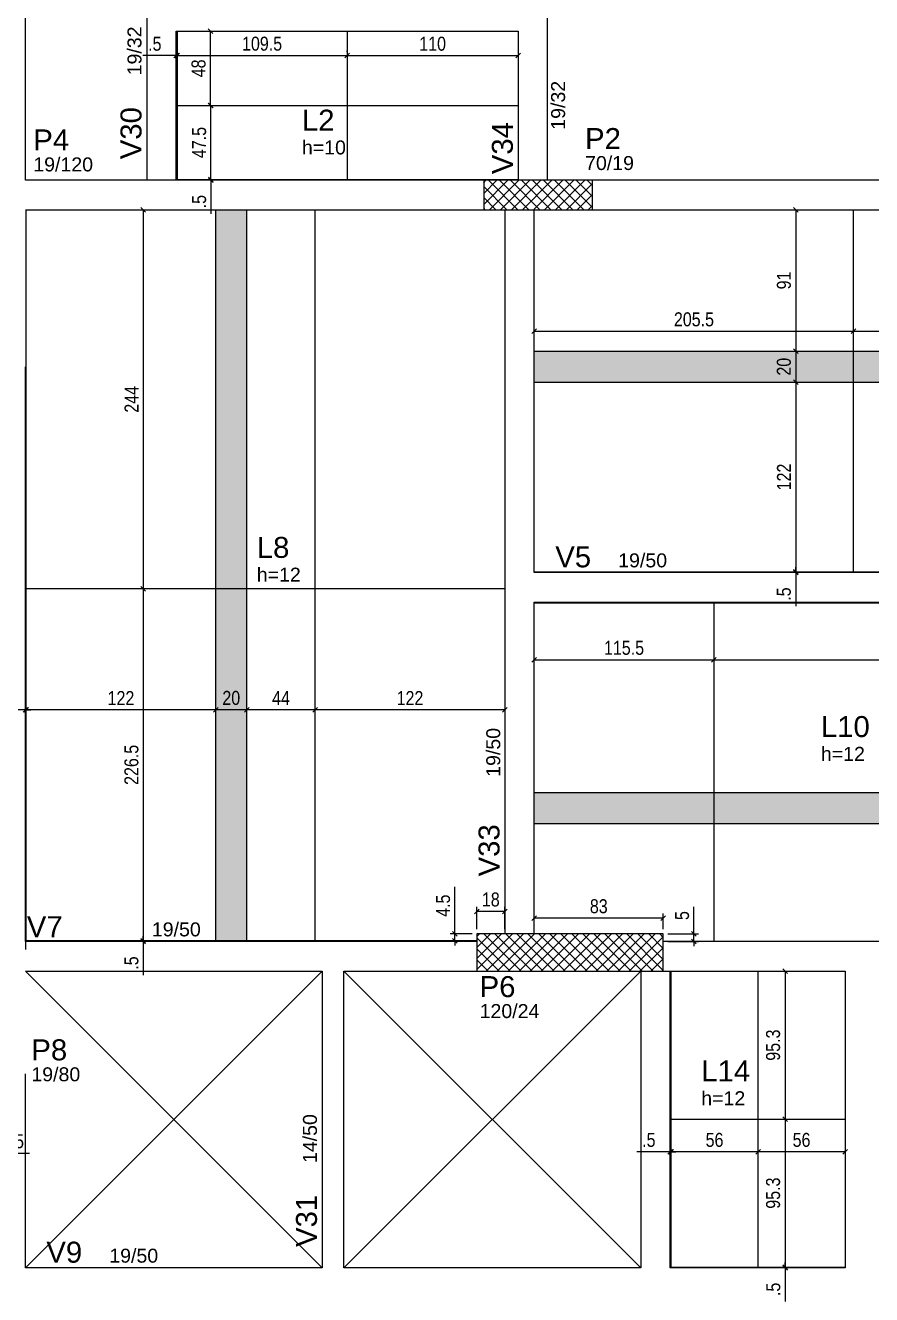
# Model space of a CAD drawing. Header units: millimetres. Extents: x 2797 to 7088, y 174 to 2922.
# Drawn here: x 4419 to 4963, y 1695 to 2512 of the extents above; entities that cross this region are included whole.
import ezdxf

# ---------------------------------------------------------------- set-up
doc = ezdxf.new("R2010")
doc.units = ezdxf.units.MM
for name, color, linetype in [('10', 252, 'Continuous'), ('3', 3, 'Continuous'), ('8', 8, 'Continuous'), ('ES-VIGA', 3, 'Continuous'), ('L-D', 2, 'Continuous'), ('L-N', 4, 'Continuous'), ('P-D', 2, 'Continuous'), ('Painéis', 200, 'Continuous'), ('PIL-N', 4, 'Continuous'), ('Pilares', 5, 'Continuous'), ('VIG-D', 2, 'Continuous'), ('VIG-N', 4, 'Continuous')]:
    doc.layers.add(name, color=color, linetype=linetype)
doc.layers.add('Hachura', color=251, linetype='Continuous', lineweight=9)
doc.styles.add('COTA TECNICA-50', font='techl___.ttf', dxfattribs={"height": 9})
doc.styles.add('TQS_ARIAL', font='arial.ttf')
doc.dimstyles.new('COTA PAINEL-50', dxfattribs={"dimtxt": 9, "dimasz": 3, "dimexe": 3, "dimexo": 3, "dimgap": 3, "dimtad": 1, "dimdec": 1, "dimzin": 12, "dimdsep": 46, "dimtxsty": 'COTA TECNICA-50', "dimblk1": 'OBLIQUE', "dimblk2": 'OBLIQUE', "dimsah": 1, "dimcen": 0.9, "dimclrd": 4, "dimclre": 4, "dimclrt": 240, "dimadec": 1, "dimazin": 3, "dimtfac": 1, "dimtdec": 1, "dimtmove": 0, "dimatfit": 3, "dimfxl": 1, "dimtolj": 1, "dimtzin": 12, "dimarcsym": 0})

# ---------------------------------------------------------------- blocks, each defined once
blk = doc.blocks.new('_Oblique')
at = {"color": 0, "linetype": 'ByBlock', "lineweight": -2}
blk.add_line((-0.5, -0.5), (0.5, 0.5), dxfattribs=at)
blk = doc.blocks.new('*D187')
at = {"layer": 'Defpoints', "color": 0, "transparency": 16777216}
for p in [(4538.1, 2460.09), (4538.1, 2460.09), (4538.1, 2412.59)]:
    blk.add_point(p, dxfattribs=at)
at = {"layer": 'Painéis', "color": 4, "lineweight": -2, "transparency": 16777216}
blk.add_line((4538.1, 2412.59), (4538.1, 2460.09), dxfattribs=at)
at = {"layer": 'Painéis', "color": 4, "lineweight": -2, "transparency": 16777216, "xscale": 3, "yscale": 3, "zscale": 3}
for p, rotation in [((4538.1, 2460.09), 90), ((4538.1, 2412.59), 270)]:
    blk.add_blockref('_Oblique', p, dxfattribs=dict(at, rotation=rotation))
at = {"layer": 'Painéis', "color": 240, "transparency": 16777216, "insert": (4530.51, 2436.34), "char_height": 9, "attachment_point": 5, "rotation": 90, "style": 'COTA TECNICA-50'}
blk.add_mtext('\\A1;47.5', dxfattribs=at)
blk = doc.blocks.new('*D188')
at = {"layer": 'Defpoints', "color": 0, "transparency": 16777216}
for p in [(4537.7, 2508.09), (4537.7, 2508.09), (4537.7, 2460.09)]:
    blk.add_point(p, dxfattribs=at)
at = {"layer": 'Painéis', "color": 4, "lineweight": -2, "transparency": 16777216}
blk.add_line((4537.7, 2460.09), (4537.7, 2508.09), dxfattribs=at)
at = {"layer": 'Painéis', "color": 4, "lineweight": -2, "transparency": 16777216, "xscale": 3, "yscale": 3, "zscale": 3}
for p, rotation in [((4537.7, 2508.09), 90), ((4537.7, 2460.09), 270)]:
    blk.add_blockref('_Oblique', p, dxfattribs=dict(at, rotation=rotation))
at = {"layer": 'Painéis', "color": 240, "transparency": 16777216, "insert": (4530.12, 2484.09), "char_height": 9, "attachment_point": 5, "rotation": 90, "style": 'COTA TECNICA-50'}
blk.add_mtext('\\A1;48', dxfattribs=at)
blk = doc.blocks.new('*D189')
at = {"layer": 'Defpoints', "color": 0, "transparency": 16777216}
for p in [(4516.23, 2492.3), (4625.73, 2492.3), (4625.73, 2491.8)]:
    blk.add_point(p, dxfattribs=at)
at = {"layer": 'Painéis', "color": 4, "lineweight": -2, "transparency": 16777216}
for p, q in [((4516.23, 2492.3), (4625.73, 2492.3)), ((4625.73, 2494.8), (4625.73, 2495.3))]:
    blk.add_line(p, q, dxfattribs=at)
at = {"layer": 'Painéis', "color": 4, "lineweight": -2, "transparency": 16777216, "xscale": 3, "yscale": 3, "zscale": 3, "rotation": 180}
blk.add_blockref('_Oblique', (4516.23, 2492.3), dxfattribs=at)
at = {"layer": 'Painéis', "color": 4, "lineweight": -2, "transparency": 16777216, "xscale": 3, "yscale": 3, "zscale": 3}
blk.add_blockref('_Oblique', (4625.73, 2492.3), dxfattribs=at)
at = {"layer": 'Painéis', "color": 240, "transparency": 16777216, "insert": (4570.98, 2499.92), "char_height": 9, "attachment_point": 5, "style": 'COTA TECNICA-50'}
blk.add_mtext('\\A1;109.5', dxfattribs=at)
blk = doc.blocks.new('*D190')
at = {"layer": 'Defpoints', "color": 0, "transparency": 16777216}
for p in [(4625.73, 2492.3), (4735.73, 2492.3), (4735.73, 2492.3)]:
    blk.add_point(p, dxfattribs=at)
at = {"layer": 'Painéis', "color": 4, "lineweight": -2, "transparency": 16777216}
blk.add_line((4625.73, 2492.3), (4735.73, 2492.3), dxfattribs=at)
at = {"layer": 'Painéis', "color": 4, "lineweight": -2, "transparency": 16777216, "xscale": 3, "yscale": 3, "zscale": 3, "rotation": 180}
blk.add_blockref('_Oblique', (4625.73, 2492.3), dxfattribs=at)
at = {"layer": 'Painéis', "color": 4, "lineweight": -2, "transparency": 16777216, "xscale": 3, "yscale": 3, "zscale": 3}
blk.add_blockref('_Oblique', (4735.73, 2492.3), dxfattribs=at)
at = {"layer": 'Painéis', "color": 240, "transparency": 16777216, "insert": (4680.73, 2499.89), "char_height": 9, "attachment_point": 5, "style": 'COTA TECNICA-50'}
blk.add_mtext('\\A1;110', dxfattribs=at)
blk = doc.blocks.new('*D191')
at = {"layer": 'Defpoints', "color": 0, "transparency": 16777216}
for p in [(4538.1, 2412.59), (4538.1, 2412.09), (4538.1, 2412.09)]:
    blk.add_point(p, dxfattribs=at)
at = {"layer": 'Painéis', "color": 4, "lineweight": -2, "transparency": 16777216}
for p, q in [((4538.1, 2412.59), (4538.1, 2415.59)), ((4538.1, 2412.59), (4538.1, 2412.09)), ((4538.1, 2412.09), (4538.1, 2390.49))]:
    blk.add_line(p, q, dxfattribs=at)
at = {"layer": 'Painéis', "color": 4, "lineweight": -2, "transparency": 16777216, "xscale": 3, "yscale": 3, "zscale": 3}
for p, rotation in [((4538.1, 2412.59), 270), ((4538.1, 2412.09), 90)]:
    blk.add_blockref('_Oblique', p, dxfattribs=dict(at, rotation=rotation))
at = {"layer": 'Painéis', "color": 240, "transparency": 16777216, "insert": (4530.51, 2398.29), "char_height": 9, "attachment_point": 5, "rotation": 90, "style": 'COTA TECNICA-50'}
blk.add_mtext('\\A1;.5', dxfattribs=at)
blk = doc.blocks.new('*D192')
at = {"layer": 'Defpoints', "color": 0, "transparency": 16777216}
for p in [(4515.73, 2492.3), (4515.73, 2492.3), (4516.23, 2492.3)]:
    blk.add_point(p, dxfattribs=at)
at = {"layer": 'Painéis', "color": 4, "lineweight": -2, "transparency": 16777216}
for p, q in [((4515.73, 2492.3), (4494.14, 2492.3)), ((4516.23, 2492.3), (4515.73, 2492.3)), ((4516.23, 2492.3), (4519.23, 2492.3))]:
    blk.add_line(p, q, dxfattribs=at)
at = {"layer": 'Painéis', "color": 4, "lineweight": -2, "transparency": 16777216, "xscale": 3, "yscale": 3, "zscale": 3}
blk.add_blockref('_Oblique', (4515.73, 2492.3), dxfattribs=at)
at = {"layer": 'Painéis', "color": 4, "lineweight": -2, "transparency": 16777216, "xscale": 3, "yscale": 3, "zscale": 3, "rotation": 180}
blk.add_blockref('_Oblique', (4516.23, 2492.3), dxfattribs=at)
at = {"layer": 'Painéis', "color": 240, "transparency": 16777216, "insert": (4501.94, 2499.9), "char_height": 9, "attachment_point": 5, "style": 'COTA TECNICA-50'}
blk.add_mtext('\\A1;.5', dxfattribs=at)
blk = doc.blocks.new('*D307')
at = {"layer": 'Defpoints', "color": 0, "transparency": 16777216}
for p in [(4494.52, 2393.09), (4494.52, 2149.08), (4494.52, 2149.08)]:
    blk.add_point(p, dxfattribs=at)
at = {"layer": 'Painéis', "color": 4, "lineweight": -2, "transparency": 16777216}
blk.add_line((4494.52, 2393.09), (4494.52, 2149.08), dxfattribs=at)
at = {"layer": 'Painéis', "color": 4, "lineweight": -2, "transparency": 16777216, "xscale": 3, "yscale": 3, "zscale": 3}
for p, rotation in [((4494.52, 2393.09), 90), ((4494.52, 2149.08), 270)]:
    blk.add_blockref('_Oblique', p, dxfattribs=dict(at, rotation=rotation))
at = {"layer": 'Painéis', "color": 240, "transparency": 16777216, "insert": (4486.95, 2271.08), "char_height": 9, "attachment_point": 5, "rotation": 90, "style": 'COTA TECNICA-50'}
blk.add_mtext('\\A1;244', dxfattribs=at)
blk = doc.blocks.new('*D308')
at = {"layer": 'Defpoints', "color": 0, "transparency": 16777216}
for p in [(4494.52, 2149.08), (4494.52, 1922.59), (4494.52, 1922.59)]:
    blk.add_point(p, dxfattribs=at)
at = {"layer": 'Painéis', "color": 4, "lineweight": -2, "transparency": 16777216}
blk.add_line((4494.52, 2149.08), (4494.52, 1922.59), dxfattribs=at)
at = {"layer": 'Painéis', "color": 4, "lineweight": -2, "transparency": 16777216, "xscale": 3, "yscale": 3, "zscale": 3}
for p, rotation in [((4494.52, 2149.08), 90), ((4494.52, 1922.59), 270)]:
    blk.add_blockref('_Oblique', p, dxfattribs=dict(at, rotation=rotation))
at = {"layer": 'Painéis', "color": 240, "transparency": 16777216, "insert": (4486.92, 2035.84), "char_height": 9, "attachment_point": 5, "rotation": 90, "style": 'COTA TECNICA-50'}
blk.add_mtext('\\A1;226.5', dxfattribs=at)
blk = doc.blocks.new('*D193')
at = {"layer": 'Defpoints', "color": 0, "transparency": 16777216}
for p in [(4605.16, 2071.28), (4605.16, 2071.28), (4727.16, 2071.28)]:
    blk.add_point(p, dxfattribs=at)
at = {"layer": 'Painéis', "color": 4, "lineweight": -2, "transparency": 16777216}
blk.add_line((4727.16, 2071.28), (4605.16, 2071.28), dxfattribs=at)
at = {"layer": 'Painéis', "color": 4, "lineweight": -2, "transparency": 16777216, "xscale": 3, "yscale": 3, "zscale": 3, "rotation": 180}
blk.add_blockref('_Oblique', (4605.16, 2071.28), dxfattribs=at)
at = {"layer": 'Painéis', "color": 4, "lineweight": -2, "transparency": 16777216, "xscale": 3, "yscale": 3, "zscale": 3}
blk.add_blockref('_Oblique', (4727.16, 2071.28), dxfattribs=at)
at = {"layer": 'Painéis', "color": 240, "transparency": 16777216, "insert": (4666.16, 2078.83), "char_height": 9, "attachment_point": 5, "style": 'COTA TECNICA-50'}
blk.add_mtext('\\A1;122', dxfattribs=at)
blk = doc.blocks.new('*D194')
at = {"layer": 'Defpoints', "color": 0, "transparency": 16777216}
for p in [(4561.15, 2071.28), (4561.15, 2071.28), (4605.16, 2071.28)]:
    blk.add_point(p, dxfattribs=at)
at = {"layer": 'Painéis', "color": 4, "lineweight": -2, "transparency": 16777216}
blk.add_line((4605.16, 2071.28), (4561.15, 2071.28), dxfattribs=at)
at = {"layer": 'Painéis', "color": 4, "lineweight": -2, "transparency": 16777216, "xscale": 3, "yscale": 3, "zscale": 3, "rotation": 180}
blk.add_blockref('_Oblique', (4561.15, 2071.28), dxfattribs=at)
at = {"layer": 'Painéis', "color": 4, "lineweight": -2, "transparency": 16777216, "xscale": 3, "yscale": 3, "zscale": 3}
blk.add_blockref('_Oblique', (4605.16, 2071.28), dxfattribs=at)
at = {"layer": 'Painéis', "color": 240, "transparency": 16777216, "insert": (4583.15, 2078.85), "char_height": 9, "attachment_point": 5, "style": 'COTA TECNICA-50'}
blk.add_mtext('\\A1;44', dxfattribs=at)
blk = doc.blocks.new('*D195')
at = {"layer": 'Defpoints', "color": 0, "transparency": 16777216}
for p in [(4541.15, 2071.28), (4541.15, 2071.28), (4561.15, 2071.28)]:
    blk.add_point(p, dxfattribs=at)
at = {"layer": 'Painéis', "color": 4, "lineweight": -2, "transparency": 16777216}
blk.add_line((4561.15, 2071.28), (4541.15, 2071.28), dxfattribs=at)
at = {"layer": 'Painéis', "color": 4, "lineweight": -2, "transparency": 16777216, "xscale": 3, "yscale": 3, "zscale": 3, "rotation": 180}
blk.add_blockref('_Oblique', (4541.15, 2071.28), dxfattribs=at)
at = {"layer": 'Painéis', "color": 4, "lineweight": -2, "transparency": 16777216, "xscale": 3, "yscale": 3, "zscale": 3}
blk.add_blockref('_Oblique', (4561.15, 2071.28), dxfattribs=at)
at = {"layer": 'Painéis', "color": 240, "transparency": 16777216, "insert": (4551.15, 2078.87), "char_height": 9, "attachment_point": 5, "style": 'COTA TECNICA-50'}
blk.add_mtext('\\A1;20', dxfattribs=at)
blk = doc.blocks.new('*D196')
at = {"layer": 'Defpoints', "color": 0, "transparency": 16777216}
for p in [(4419.15, 2071.28), (4419.15, 2071.28), (4541.15, 2071.28)]:
    blk.add_point(p, dxfattribs=at)
at = {"layer": 'Painéis', "color": 4, "lineweight": -2, "transparency": 16777216}
blk.add_line((4541.15, 2071.28), (4419.15, 2071.28), dxfattribs=at)
at = {"layer": 'Painéis', "color": 4, "lineweight": -2, "transparency": 16777216, "xscale": 3, "yscale": 3, "zscale": 3, "rotation": 180}
blk.add_blockref('_Oblique', (4419.15, 2071.28), dxfattribs=at)
at = {"layer": 'Painéis', "color": 4, "lineweight": -2, "transparency": 16777216, "xscale": 3, "yscale": 3, "zscale": 3}
blk.add_blockref('_Oblique', (4541.15, 2071.28), dxfattribs=at)
at = {"layer": 'Painéis', "color": 240, "transparency": 16777216, "insert": (4480.15, 2078.83), "char_height": 9, "attachment_point": 5, "style": 'COTA TECNICA-50'}
blk.add_mtext('\\A1;122', dxfattribs=at)
blk = doc.blocks.new('*D197')
at = {"layer": 'Defpoints', "color": 0, "transparency": 16777216}
for p in [(4418.65, 2071.28), (4418.65, 2071.28), (4419.15, 2071.28)]:
    blk.add_point(p, dxfattribs=at)
at = {"layer": 'Painéis', "color": 4, "lineweight": -2, "transparency": 16777216}
for p, q in [((4418.65, 2071.28), (4397.06, 2071.28)), ((4419.15, 2071.28), (4418.65, 2071.28)), ((4419.15, 2071.28), (4422.15, 2071.28))]:
    blk.add_line(p, q, dxfattribs=at)
at = {"layer": 'Painéis', "color": 4, "lineweight": -2, "transparency": 16777216, "xscale": 3, "yscale": 3, "zscale": 3}
blk.add_blockref('_Oblique', (4418.65, 2071.28), dxfattribs=at)
at = {"layer": 'Painéis', "color": 4, "lineweight": -2, "transparency": 16777216, "xscale": 3, "yscale": 3, "zscale": 3, "rotation": 180}
blk.add_blockref('_Oblique', (4419.15, 2071.28), dxfattribs=at)
at = {"layer": 'Painéis', "color": 240, "transparency": 16777216, "insert": (4404.86, 2078.88), "char_height": 9, "attachment_point": 5, "style": 'COTA TECNICA-50'}
blk.add_mtext('\\A1;.5', dxfattribs=at)
blk = doc.blocks.new('*D198')
at = {"layer": 'Defpoints', "color": 0, "transparency": 16777216}
for p in [(4494.52, 1922.59), (4494.52, 1922.09), (4494.52, 1922.09)]:
    blk.add_point(p, dxfattribs=at)
at = {"layer": 'Painéis', "color": 4, "lineweight": -2, "transparency": 16777216}
for p, q in [((4494.52, 1922.59), (4494.52, 1925.59)), ((4494.52, 1922.59), (4494.52, 1922.09)), ((4494.52, 1922.09), (4494.52, 1900.49))]:
    blk.add_line(p, q, dxfattribs=at)
at = {"layer": 'Painéis', "color": 4, "lineweight": -2, "transparency": 16777216, "xscale": 3, "yscale": 3, "zscale": 3}
for p, rotation in [((4494.52, 1922.59), 270), ((4494.52, 1922.09), 90)]:
    blk.add_blockref('_Oblique', p, dxfattribs=dict(at, rotation=rotation))
at = {"layer": 'Painéis', "color": 240, "transparency": 16777216, "insert": (4486.92, 1908.29), "char_height": 9, "attachment_point": 5, "rotation": 90, "style": 'COTA TECNICA-50'}
blk.add_mtext('\\A1;.5', dxfattribs=at)
blk = doc.blocks.new('*D199')
at = {"layer": 'Defpoints', "color": 0, "transparency": 16777216}
for p in [(4709.15, 1941.54), (4709.15, 1927.08), (4727.16, 1927.08)]:
    blk.add_point(p, dxfattribs=at)
at = {"layer": 'Painéis', "color": 4, "lineweight": -2, "transparency": 16777216}
for p, q in [((4709.15, 1930.08), (4709.15, 1944.54)), ((4727.16, 1930.08), (4727.16, 1944.54)), ((4727.16, 1941.54), (4709.15, 1941.54))]:
    blk.add_line(p, q, dxfattribs=at)
at = {"layer": 'Painéis', "color": 4, "lineweight": -2, "transparency": 16777216, "xscale": 3, "yscale": 3, "zscale": 3, "rotation": 180}
blk.add_blockref('_Oblique', (4709.15, 1941.54), dxfattribs=at)
at = {"layer": 'Painéis', "color": 4, "lineweight": -2, "transparency": 16777216, "xscale": 3, "yscale": 3, "zscale": 3}
blk.add_blockref('_Oblique', (4727.16, 1941.54), dxfattribs=at)
at = {"layer": 'Painéis', "color": 240, "transparency": 16777216, "insert": (4718.16, 1949.13), "char_height": 9, "attachment_point": 5, "style": 'COTA TECNICA-50'}
blk.add_mtext('\\A1;18', dxfattribs=at)
blk = doc.blocks.new('*D309')
at = {"layer": 'Defpoints', "color": 0, "transparency": 16777216}
for p in [(4695.07, 1927.08), (4709.15, 1927.08), (4709.15, 1922.59)]:
    blk.add_point(p, dxfattribs=at)
at = {"layer": 'Painéis', "color": 4, "lineweight": -2, "transparency": 16777216}
for p, q in [((4695.07, 1927.08), (4695.07, 1957.28)), ((4706.15, 1927.08), (4692.07, 1927.08)), ((4706.15, 1922.59), (4692.07, 1922.59)), ((4695.07, 1922.59), (4695.07, 1927.08)), ((4695.07, 1922.59), (4695.07, 1919.59))]:
    blk.add_line(p, q, dxfattribs=at)
at = {"layer": 'Painéis', "color": 4, "lineweight": -2, "transparency": 16777216, "xscale": 3, "yscale": 3, "zscale": 3}
for p, rotation in [((4695.07, 1927.08), 270), ((4695.07, 1922.59), 90)]:
    blk.add_blockref('_Oblique', p, dxfattribs=dict(at, rotation=rotation))
at = {"layer": 'Painéis', "color": 240, "transparency": 16777216, "insert": (4687.47, 1945.18), "char_height": 9, "attachment_point": 5, "rotation": 90, "style": 'COTA TECNICA-50'}
blk.add_mtext('\\A1;4.5', dxfattribs=at)
blk = doc.blocks.new('*D310')
at = {"layer": 'Defpoints', "color": 0, "transparency": 16777216}
for p in [(4914.39, 2393.09), (4914.39, 2302.08), (4914.39, 2302.08)]:
    blk.add_point(p, dxfattribs=at)
at = {"layer": 'Painéis', "color": 4, "lineweight": -2, "transparency": 16777216}
blk.add_line((4914.39, 2393.09), (4914.39, 2302.08), dxfattribs=at)
at = {"layer": 'Painéis', "color": 4, "lineweight": -2, "transparency": 16777216, "xscale": 3, "yscale": 3, "zscale": 3}
for p, rotation in [((4914.39, 2393.09), 90), ((4914.39, 2302.08), 270)]:
    blk.add_blockref('_Oblique', p, dxfattribs=dict(at, rotation=rotation))
at = {"layer": 'Painéis', "color": 240, "transparency": 16777216, "insert": (4906.81, 2347.58), "char_height": 9, "attachment_point": 5, "rotation": 90, "style": 'COTA TECNICA-50'}
blk.add_mtext('\\A1;91', dxfattribs=at)
blk = doc.blocks.new('*D311')
at = {"layer": 'Defpoints', "color": 0, "transparency": 16777216}
for p in [(4914.39, 2302.08), (4914.39, 2282.08), (4914.39, 2282.08)]:
    blk.add_point(p, dxfattribs=at)
at = {"layer": 'Painéis', "color": 4, "lineweight": -2, "transparency": 16777216}
blk.add_line((4914.39, 2302.08), (4914.39, 2282.08), dxfattribs=at)
at = {"layer": 'Painéis', "color": 4, "lineweight": -2, "transparency": 16777216, "xscale": 3, "yscale": 3, "zscale": 3}
for p, rotation in [((4914.39, 2302.08), 90), ((4914.39, 2282.08), 270)]:
    blk.add_blockref('_Oblique', p, dxfattribs=dict(at, rotation=rotation))
at = {"layer": 'Painéis', "color": 240, "transparency": 16777216, "insert": (4906.8, 2292.08), "char_height": 9, "attachment_point": 5, "rotation": 90, "style": 'COTA TECNICA-50'}
blk.add_mtext('\\A1;20', dxfattribs=at)
blk = doc.blocks.new('*D312')
at = {"layer": 'Defpoints', "color": 0, "transparency": 16777216}
for p in [(4914.39, 2282.08), (4914.39, 2160.08), (4914.39, 2160.08)]:
    blk.add_point(p, dxfattribs=at)
at = {"layer": 'Painéis', "color": 4, "lineweight": -2, "transparency": 16777216}
blk.add_line((4914.39, 2282.08), (4914.39, 2160.08), dxfattribs=at)
at = {"layer": 'Painéis', "color": 4, "lineweight": -2, "transparency": 16777216, "xscale": 3, "yscale": 3, "zscale": 3}
for p, rotation in [((4914.39, 2282.08), 90), ((4914.39, 2160.08), 270)]:
    blk.add_blockref('_Oblique', p, dxfattribs=dict(at, rotation=rotation))
at = {"layer": 'Painéis', "color": 240, "transparency": 16777216, "insert": (4906.83, 2221.08), "char_height": 9, "attachment_point": 5, "rotation": 90, "style": 'COTA TECNICA-50'}
blk.add_mtext('\\A1;122', dxfattribs=at)
blk = doc.blocks.new('*D200')
at = {"layer": 'Defpoints', "color": 0, "transparency": 16777216}
for p in [(4914.39, 2160.08), (4914.39, 2159.55), (4914.39, 2159.55)]:
    blk.add_point(p, dxfattribs=at)
at = {"layer": 'Painéis', "color": 4, "lineweight": -2, "transparency": 16777216}
for p, q in [((4911.39, 2160.08), (4911.39, 2160.08)), ((4914.39, 2160.08), (4914.39, 2163.08)), ((4914.39, 2160.08), (4914.39, 2159.55)), ((4914.39, 2159.55), (4914.39, 2137.96))]:
    blk.add_line(p, q, dxfattribs=at)
at = {"layer": 'Painéis', "color": 4, "lineweight": -2, "transparency": 16777216, "xscale": 3, "yscale": 3, "zscale": 3}
for p, rotation in [((4914.39, 2160.08), 270), ((4914.39, 2159.55), 90)]:
    blk.add_blockref('_Oblique', p, dxfattribs=dict(at, rotation=rotation))
at = {"layer": 'Painéis', "color": 240, "transparency": 16777216, "insert": (4906.79, 2145.75), "char_height": 9, "attachment_point": 5, "rotation": 90, "style": 'COTA TECNICA-50'}
blk.add_mtext('\\A1;.5', dxfattribs=at)
blk = doc.blocks.new('*D313')
at = {"layer": 'Defpoints', "color": 0, "transparency": 16777216}
for p in [(4746.16, 2314.91), (4951.65, 2314.91), (4951.65, 2314.91)]:
    blk.add_point(p, dxfattribs=at)
at = {"layer": 'Painéis', "color": 4, "lineweight": -2, "transparency": 16777216}
blk.add_line((4746.16, 2314.91), (4951.65, 2314.91), dxfattribs=at)
at = {"layer": 'Painéis', "color": 4, "lineweight": -2, "transparency": 16777216, "xscale": 3, "yscale": 3, "zscale": 3, "rotation": 180}
blk.add_blockref('_Oblique', (4746.16, 2314.91), dxfattribs=at)
at = {"layer": 'Painéis', "color": 4, "lineweight": -2, "transparency": 16777216, "xscale": 3, "yscale": 3, "zscale": 3}
blk.add_blockref('_Oblique', (4951.65, 2314.91), dxfattribs=at)
at = {"layer": 'Painéis', "color": 240, "transparency": 16777216, "insert": (4848.9, 2322.51), "char_height": 9, "attachment_point": 5, "style": 'COTA TECNICA-50'}
blk.add_mtext('\\A1;205.5', dxfattribs=at)
blk = doc.blocks.new('*D314')
at = {"layer": 'Defpoints', "color": 0, "transparency": 16777216}
for p in [(4951.65, 2314.91), (5195.65, 2314.91), (5195.65, 2314.91)]:
    blk.add_point(p, dxfattribs=at)
at = {"layer": 'Painéis', "color": 4, "lineweight": -2, "transparency": 16777216}
blk.add_line((4951.65, 2314.91), (5195.65, 2314.91), dxfattribs=at)
at = {"layer": 'Painéis', "color": 4, "lineweight": -2, "transparency": 16777216, "xscale": 3, "yscale": 3, "zscale": 3, "rotation": 180}
blk.add_blockref('_Oblique', (4951.65, 2314.91), dxfattribs=at)
at = {"layer": 'Painéis', "color": 4, "lineweight": -2, "transparency": 16777216, "xscale": 3, "yscale": 3, "zscale": 3}
blk.add_blockref('_Oblique', (5195.65, 2314.91), dxfattribs=at)
at = {"layer": 'Painéis', "color": 240, "transparency": 16777216, "insert": (5073.65, 2322.48), "char_height": 9, "attachment_point": 5, "style": 'COTA TECNICA-50'}
blk.add_mtext('\\A1;244', dxfattribs=at)
blk = doc.blocks.new('*D78')
at = {"layer": 'Defpoints', "color": 0, "transparency": 16777216}
for p in [(4829.15, 1927.08), (4829.15, 1922.09), (4848.89, 1927.08)]:
    blk.add_point(p, dxfattribs=at)
at = {"layer": 'Painéis', "color": 4, "lineweight": -2, "transparency": 16777216}
for p, q in [((4848.89, 1927.08), (4848.89, 1944.57)), ((4832.15, 1927.08), (4851.89, 1927.08)), ((4832.15, 1922.09), (4851.89, 1922.09)), ((4848.89, 1922.09), (4848.89, 1927.08)), ((4848.89, 1922.09), (4848.89, 1919.09))]:
    blk.add_line(p, q, dxfattribs=at)
at = {"layer": 'Painéis', "color": 4, "lineweight": -2, "transparency": 16777216, "xscale": 3, "yscale": 3, "zscale": 3}
for p, rotation in [((4848.89, 1927.08), 270), ((4848.89, 1922.09), 90)]:
    blk.add_blockref('_Oblique', p, dxfattribs=dict(at, rotation=rotation))
at = {"layer": 'Painéis', "color": 240, "transparency": 16777216, "insert": (4841.29, 1938.83), "char_height": 9, "attachment_point": 5, "rotation": 90, "style": 'COTA TECNICA-50'}
blk.add_mtext('\\A1;5', dxfattribs=at)
blk = doc.blocks.new('*D79')
at = {"layer": 'Defpoints', "color": 0, "transparency": 16777216}
for p in [(4746.16, 1937.08), (4746.16, 1927.08), (4829.15, 1927.08)]:
    blk.add_point(p, dxfattribs=at)
at = {"layer": 'Painéis', "color": 4, "lineweight": -2, "transparency": 16777216}
for p, q in [((4746.16, 1930.08), (4746.16, 1940.08)), ((4829.15, 1937.08), (4746.16, 1937.08)), ((4829.15, 1930.08), (4829.15, 1940.08))]:
    blk.add_line(p, q, dxfattribs=at)
at = {"layer": 'Painéis', "color": 4, "lineweight": -2, "transparency": 16777216, "xscale": 3, "yscale": 3, "zscale": 3, "rotation": 180}
blk.add_blockref('_Oblique', (4746.16, 1937.08), dxfattribs=at)
at = {"layer": 'Painéis', "color": 4, "lineweight": -2, "transparency": 16777216, "xscale": 3, "yscale": 3, "zscale": 3}
blk.add_blockref('_Oblique', (4829.15, 1937.08), dxfattribs=at)
at = {"layer": 'Painéis', "color": 240, "transparency": 16777216, "insert": (4787.66, 1944.8), "char_height": 9, "attachment_point": 5, "style": 'COTA TECNICA-50'}
blk.add_mtext('\\A1;83', dxfattribs=at)
blk = doc.blocks.new('*D277')
at = {"layer": 'Defpoints', "color": 0, "transparency": 16777216}
for p in [(4746.16, 2103.5), (4861.66, 2103.5), (4861.66, 2103.5)]:
    blk.add_point(p, dxfattribs=at)
at = {"layer": 'Painéis', "color": 4, "lineweight": -2, "transparency": 16777216}
blk.add_line((4746.16, 2103.5), (4861.66, 2103.5), dxfattribs=at)
at = {"layer": 'Painéis', "color": 4, "lineweight": -2, "transparency": 16777216, "xscale": 3, "yscale": 3, "zscale": 3, "rotation": 180}
blk.add_blockref('_Oblique', (4746.16, 2103.5), dxfattribs=at)
at = {"layer": 'Painéis', "color": 4, "lineweight": -2, "transparency": 16777216, "xscale": 3, "yscale": 3, "zscale": 3}
blk.add_blockref('_Oblique', (4861.66, 2103.5), dxfattribs=at)
at = {"layer": 'Painéis', "color": 240, "transparency": 16777216, "insert": (4803.91, 2111.1), "char_height": 9, "attachment_point": 5, "style": 'COTA TECNICA-50'}
blk.add_mtext('\\A1;115.5', dxfattribs=at)
blk = doc.blocks.new('*D278')
at = {"layer": 'Defpoints', "color": 0, "transparency": 16777216}
for p in [(4861.66, 2103.5), (5105.66, 2103.5), (5105.66, 2103.08)]:
    blk.add_point(p, dxfattribs=at)
at = {"layer": 'Painéis', "color": 4, "lineweight": -2, "transparency": 16777216}
for p, q in [((4861.66, 2103.5), (5105.66, 2103.5)), ((5105.66, 2106.08), (5105.66, 2106.5))]:
    blk.add_line(p, q, dxfattribs=at)
at = {"layer": 'Painéis', "color": 4, "lineweight": -2, "transparency": 16777216, "xscale": 3, "yscale": 3, "zscale": 3, "rotation": 180}
blk.add_blockref('_Oblique', (4861.66, 2103.5), dxfattribs=at)
at = {"layer": 'Painéis', "color": 4, "lineweight": -2, "transparency": 16777216, "xscale": 3, "yscale": 3, "zscale": 3}
blk.add_blockref('_Oblique', (5105.66, 2103.5), dxfattribs=at)
at = {"layer": 'Painéis', "color": 240, "transparency": 16777216, "insert": (4983.66, 2111.06), "char_height": 9, "attachment_point": 5, "style": 'COTA TECNICA-50'}
blk.add_mtext('\\A1;244', dxfattribs=at)
blk = doc.blocks.new('*D124')
at = {"layer": 'Defpoints', "color": 0, "transparency": 16777216}
for p in [(4399.15, 1785.96), (4399.65, 1785.96), (4399.65, 1785.96)]:
    blk.add_point(p, dxfattribs=at)
at = {"layer": 'Painéis', "color": 4, "lineweight": -2, "transparency": 16777216}
for p, q in [((4399.15, 1785.96), (4396.15, 1785.96)), ((4399.15, 1785.96), (4399.65, 1785.96)), ((4399.65, 1785.96), (4421.25, 1785.96))]:
    blk.add_line(p, q, dxfattribs=at)
at = {"layer": 'Painéis', "color": 4, "lineweight": -2, "transparency": 16777216, "xscale": 3, "yscale": 3, "zscale": 3}
blk.add_blockref('_Oblique', (4399.15, 1785.96), dxfattribs=at)
at = {"layer": 'Painéis', "color": 4, "lineweight": -2, "transparency": 16777216, "xscale": 3, "yscale": 3, "zscale": 3, "rotation": 180}
blk.add_blockref('_Oblique', (4399.65, 1785.96), dxfattribs=at)
at = {"layer": 'Painéis', "color": 240, "transparency": 16777216, "insert": (4413.45, 1793.56), "char_height": 9, "attachment_point": 5, "style": 'COTA TECNICA-50'}
blk.add_mtext('\\A1;.5', dxfattribs=at)
blk = doc.blocks.new('*D132')
at = {"layer": 'Defpoints', "color": 0, "transparency": 16777216}
for p in [(4907.6, 1903.09), (4907.6, 1807.84), (4907.6, 1807.84)]:
    blk.add_point(p, dxfattribs=at)
at = {"layer": 'Painéis', "color": 4, "lineweight": -2, "transparency": 16777216}
blk.add_line((4907.6, 1903.09), (4907.6, 1807.84), dxfattribs=at)
at = {"layer": 'Painéis', "color": 4, "lineweight": -2, "transparency": 16777216, "xscale": 3, "yscale": 3, "zscale": 3}
for p, rotation in [((4907.6, 1903.09), 90), ((4907.6, 1807.84), 270)]:
    blk.add_blockref('_Oblique', p, dxfattribs=dict(at, rotation=rotation))
at = {"layer": 'Painéis', "color": 240, "transparency": 16777216, "insert": (4899.87, 1855.46), "char_height": 9, "attachment_point": 5, "rotation": 90, "style": 'COTA TECNICA-50'}
blk.add_mtext('\\A1;95.3', dxfattribs=at)
blk = doc.blocks.new('*D133')
at = {"layer": 'Defpoints', "color": 0, "transparency": 16777216}
for p in [(4907.6, 1807.84), (4907.6, 1712.58), (4907.6, 1712.58)]:
    blk.add_point(p, dxfattribs=at)
at = {"layer": 'Painéis', "color": 4, "lineweight": -2, "transparency": 16777216}
blk.add_line((4907.6, 1807.84), (4907.6, 1712.58), dxfattribs=at)
at = {"layer": 'Painéis', "color": 4, "lineweight": -2, "transparency": 16777216, "xscale": 3, "yscale": 3, "zscale": 3}
for p, rotation in [((4907.6, 1807.84), 90), ((4907.6, 1712.58), 270)]:
    blk.add_blockref('_Oblique', p, dxfattribs=dict(at, rotation=rotation))
at = {"layer": 'Painéis', "color": 240, "transparency": 16777216, "insert": (4899.87, 1760.21), "char_height": 9, "attachment_point": 5, "rotation": 90, "style": 'COTA TECNICA-50'}
blk.add_mtext('\\A1;95.3', dxfattribs=at)
blk = doc.blocks.new('*D134')
at = {"layer": 'Defpoints', "color": 0, "transparency": 16777216}
for p in [(4890.15, 1786.83), (4890.15, 1786.83), (4946.15, 1786.83)]:
    blk.add_point(p, dxfattribs=at)
at = {"layer": 'Painéis', "color": 4, "lineweight": -2, "transparency": 16777216}
blk.add_line((4946.15, 1786.83), (4890.15, 1786.83), dxfattribs=at)
at = {"layer": 'Painéis', "color": 4, "lineweight": -2, "transparency": 16777216, "xscale": 3, "yscale": 3, "zscale": 3, "rotation": 180}
blk.add_blockref('_Oblique', (4890.15, 1786.83), dxfattribs=at)
at = {"layer": 'Painéis', "color": 4, "lineweight": -2, "transparency": 16777216, "xscale": 3, "yscale": 3, "zscale": 3}
blk.add_blockref('_Oblique', (4946.15, 1786.83), dxfattribs=at)
at = {"layer": 'Painéis', "color": 240, "transparency": 16777216, "insert": (4918.15, 1794.43), "char_height": 9, "attachment_point": 5, "style": 'COTA TECNICA-50'}
blk.add_mtext('\\A1;56', dxfattribs=at)
blk = doc.blocks.new('*D289')
at = {"layer": 'Defpoints', "color": 0, "transparency": 16777216}
for p in [(4834.15, 1786.83), (4834.15, 1786.83), (4890.15, 1786.83)]:
    blk.add_point(p, dxfattribs=at)
at = {"layer": 'Painéis', "color": 4, "lineweight": -2, "transparency": 16777216}
blk.add_line((4890.15, 1786.83), (4834.15, 1786.83), dxfattribs=at)
at = {"layer": 'Painéis', "color": 4, "lineweight": -2, "transparency": 16777216, "xscale": 3, "yscale": 3, "zscale": 3, "rotation": 180}
blk.add_blockref('_Oblique', (4834.15, 1786.83), dxfattribs=at)
at = {"layer": 'Painéis', "color": 4, "lineweight": -2, "transparency": 16777216, "xscale": 3, "yscale": 3, "zscale": 3}
blk.add_blockref('_Oblique', (4890.15, 1786.83), dxfattribs=at)
at = {"layer": 'Painéis', "color": 240, "transparency": 16777216, "insert": (4862.15, 1794.43), "char_height": 9, "attachment_point": 5, "style": 'COTA TECNICA-50'}
blk.add_mtext('\\A1;56', dxfattribs=at)
blk = doc.blocks.new('*D135')
at = {"layer": 'Defpoints', "color": 0, "transparency": 16777216}
for p in [(4833.65, 1786.83), (4833.65, 1786.83), (4834.15, 1786.83)]:
    blk.add_point(p, dxfattribs=at)
at = {"layer": 'Painéis', "color": 4, "lineweight": -2, "transparency": 16777216}
for p, q in [((4833.65, 1786.83), (4812.06, 1786.83)), ((4834.15, 1786.83), (4833.65, 1786.83)), ((4834.15, 1786.83), (4837.15, 1786.83))]:
    blk.add_line(p, q, dxfattribs=at)
at = {"layer": 'Painéis', "color": 4, "lineweight": -2, "transparency": 16777216, "xscale": 3, "yscale": 3, "zscale": 3}
blk.add_blockref('_Oblique', (4833.65, 1786.83), dxfattribs=at)
at = {"layer": 'Painéis', "color": 4, "lineweight": -2, "transparency": 16777216, "xscale": 3, "yscale": 3, "zscale": 3, "rotation": 180}
blk.add_blockref('_Oblique', (4834.15, 1786.83), dxfattribs=at)
at = {"layer": 'Painéis', "color": 240, "transparency": 16777216, "insert": (4819.86, 1794.43), "char_height": 9, "attachment_point": 5, "style": 'COTA TECNICA-50'}
blk.add_mtext('\\A1;.5', dxfattribs=at)
blk = doc.blocks.new('*D136')
at = {"layer": 'Defpoints', "color": 0, "transparency": 16777216}
for p in [(4907.6, 1712.58), (4907.6, 1712.08), (4907.6, 1712.08)]:
    blk.add_point(p, dxfattribs=at)
at = {"layer": 'Painéis', "color": 4, "lineweight": -2, "transparency": 16777216}
for p, q in [((4907.6, 1712.58), (4907.6, 1715.58)), ((4907.6, 1712.58), (4907.6, 1712.08)), ((4907.6, 1712.08), (4907.6, 1690.49))]:
    blk.add_line(p, q, dxfattribs=at)
at = {"layer": 'Painéis', "color": 4, "lineweight": -2, "transparency": 16777216, "xscale": 3, "yscale": 3, "zscale": 3}
for p, rotation in [((4907.6, 1712.58), 270), ((4907.6, 1712.08), 90)]:
    blk.add_blockref('_Oblique', p, dxfattribs=dict(at, rotation=rotation))
at = {"layer": 'Painéis', "color": 240, "transparency": 16777216, "insert": (4900, 1698.29), "char_height": 9, "attachment_point": 5, "rotation": 90, "style": 'COTA TECNICA-50'}
blk.add_mtext('\\A1;.5', dxfattribs=at)

msp = doc.modelspace()

# ---------------------------------------------------------------- hatches: boundary and pattern name
at = {"layer": 'Hachura', "linetype": 'ByBlock'}
h = msp.add_hatch(color=256, dxfattribs=at)
h.dxf.hatch_style = 1
h.paths.add_polyline_path([(4561.15, 2393.09), (4541.15, 2393.09), (4541.15, 1922.59), (4561.15, 1922.59)])
h = msp.add_hatch(color=256, dxfattribs=at)
h.dxf.hatch_style = 1
h.paths.add_polyline_path([(5195.65, 2302.08), (4746.16, 2302.08), (4746.16, 2282.08), (5195.65, 2282.08)])
h = msp.add_hatch(color=256, dxfattribs=at)
h.dxf.hatch_style = 1
h.paths.add_polyline_path([(5105.66, 2018.06), (4746.16, 2018.08), (4746.16, 1998.08), (5105.66, 1998.06)])

# ---------------------------------------------------------------- linework, layer by layer
at = {"layer": '10', "color": 252, "linetype": 'Continuous'}
for p, q in [((4418.65, 1712.08), (4609.65, 1903.09)), ((4418.65, 1903.09), (4609.65, 1712.08)), ((4623.65, 1712.08), (4814.65, 1903.09)), ((4623.65, 1903.09), (4814.65, 1712.08))]:
    msp.add_line(p, q, dxfattribs=at)
at = {"layer": '3', "color": 7, "linetype": 'Continuous'}
msp.add_lwpolyline([(4829.15, 1903.09), (4833.65, 1903.09)], dxfattribs=at)
at = {"layer": '8', "color": 250, "linetype": 'Continuous'}
for p, q in [((4713.65, 2396.53), (4729.21, 2412.08)), ((4713.65, 2403.6), (4722.14, 2412.08)), ((4713.65, 2410.67), (4715.07, 2412.08)), ((4716.64, 2412.08), (4735.64, 2393.08)), ((4717.28, 2393.08), (4736.28, 2412.08)), ((4723.71, 2412.08), (4742.71, 2393.08)), ((4724.35, 2393.08), (4743.35, 2412.08)), ((4730.78, 2412.08), (4749.78, 2393.08)), ((4731.42, 2393.08), (4750.42, 2412.08)), ((4737.85, 2412.08), (4756.85, 2393.08)), ((4738.49, 2393.08), (4757.49, 2412.08)), ((4744.92, 2412.08), (4763.92, 2393.08)), ((4745.56, 2393.08), (4764.56, 2412.08)), ((4751.99, 2412.08), (4770.99, 2393.08)), ((4752.63, 2393.08), (4771.63, 2412.08)), ((4759.06, 2412.08), (4778.06, 2393.08)), ((4759.71, 2393.08), (4778.71, 2412.08)), ((4766.13, 2412.08), (4783.65, 2394.56)), ((4766.78, 2393.08), (4783.65, 2409.96)), ((4773.2, 2412.08), (4783.65, 2401.64)), ((4780.28, 2412.08), (4783.65, 2408.71)), ((4713.65, 2408), (4728.57, 2393.08)), ((4773.85, 2393.08), (4783.65, 2402.89)), ((4713.65, 2400.92), (4721.49, 2393.08)), ((4713.65, 2393.85), (4714.42, 2393.08)), ((4780.92, 2393.08), (4783.65, 2395.82)), ((4709.15, 1904.13), (4732.11, 1927.08)), ((4709.15, 1911.2), (4725.04, 1927.08)), ((4709.15, 1918.27), (4717.97, 1927.08)), ((4709.15, 1925.34), (4710.9, 1927.08)), ((4709.15, 1924.59), (4730.66, 1903.08)), ((4713.73, 1927.08), (4737.73, 1903.08)), ((4715.18, 1903.08), (4739.18, 1927.08)), ((4720.8, 1927.08), (4744.8, 1903.08)), ((4722.25, 1903.08), (4746.25, 1927.08)), ((4727.87, 1927.08), (4751.87, 1903.08)), ((4729.33, 1903.08), (4753.33, 1927.08)), ((4734.95, 1927.08), (4758.95, 1903.08)), ((4736.4, 1903.08), (4760.4, 1927.08)), ((4742.02, 1927.08), (4766.02, 1903.08)), ((4743.47, 1903.08), (4767.47, 1927.08)), ((4749.09, 1927.08), (4773.09, 1903.08)), ((4750.54, 1903.08), (4774.54, 1927.08)), ((4756.16, 1927.08), (4780.16, 1903.08)), ((4757.61, 1903.08), (4781.61, 1927.08)), ((4763.23, 1927.08), (4787.23, 1903.08)), ((4764.68, 1903.08), (4788.68, 1927.08)), ((4770.3, 1927.08), (4794.3, 1903.08)), ((4771.75, 1903.08), (4795.75, 1927.08)), ((4777.37, 1927.08), (4801.37, 1903.08)), ((4778.82, 1903.08), (4802.82, 1927.08)), ((4784.44, 1927.08), (4808.44, 1903.08)), ((4785.89, 1903.08), (4809.89, 1927.08)), ((4791.51, 1927.08), (4815.51, 1903.08)), ((4792.96, 1903.08), (4816.96, 1927.08)), ((4798.59, 1927.08), (4822.59, 1903.08)), ((4800.04, 1903.08), (4824.04, 1927.08)), ((4805.66, 1927.08), (4829.15, 1903.59)), ((4807.11, 1903.08), (4829.15, 1925.13)), ((4812.73, 1927.08), (4829.15, 1910.66)), ((4819.8, 1927.08), (4829.15, 1917.73)), ((4826.87, 1927.08), (4829.15, 1924.8)), ((4709.15, 1917.52), (4723.59, 1903.08)), ((4814.18, 1903.08), (4829.15, 1918.06)), ((4709.15, 1910.45), (4716.52, 1903.08)), ((4709.15, 1903.38), (4709.45, 1903.08)), ((4821.25, 1903.08), (4829.15, 1910.99)), ((4828.32, 1903.08), (4829.15, 1903.92))]:
    msp.add_line(p, q, dxfattribs=at)
at = {"layer": 'ES-VIGA'}
for points in [[(4418.65, 2412.09), (4418.65, 2676.82)], [(4496.73, 2522.09), (4496.73, 2412.09)], [(4754.73, 2412.08), (4754.73, 2522.09)], [(4515.73, 2412.09), (4515.73, 2508.09)], [(4515.73, 2508.09), (4735.73, 2508.09)], [(4735.73, 2508.09), (4735.73, 2412.08)], [(4496.73, 2412.09), (4418.65, 2412.09)], [(4515.73, 2412.09), (4496.73, 2412.09)], [(4713.65, 2412.09), (4515.73, 2412.09)], [(5145.16, 2412.09), (4783.65, 2412.09)], [(4418.65, 2393.09), (4506.23, 2393.09)], [(4506.23, 2393.09), (4713.65, 2393.09)], [(4727.16, 2393.08), (4727.16, 2150.08)], [(4746.16, 2159.58), (4746.16, 2393.08)], [(4783.65, 2393.09), (5145.16, 2393.09)], [(4418.65, 2245.08), (4418.65, 2292.08)], [(4418.65, 2075.09), (4418.65, 2245.08)], [(5115.66, 2159.51), (4746.16, 2159.58)], [(4727.16, 2150.08), (4727.16, 1927.08)], [(4746.16, 1927.08), (4746.16, 2140.58)], [(4746.16, 2140.58), (5106.16, 2140.51)], [(4418.65, 1922.09), (4418.65, 2075.09)], [(4616.65, 1922.09), (4418.65, 1922.09)], [(4418.65, 1922.09), (4418.65, 1917.08)], [(4709.15, 1922.09), (4616.65, 1922.09)], [(4955.65, 1922.09), (4829.15, 1922.09)], [(5106.16, 1922.09), (4955.65, 1922.09)], [(4418.65, 1903.09), (4609.65, 1903.09)], [(4609.65, 1903.09), (4609.65, 1712.08)], [(4623.65, 1903.09), (4709.15, 1903.09)], [(4623.65, 1712.08), (4623.65, 1903.09)], [(4814.65, 1903.08), (4814.65, 1712.08)], [(4833.65, 1903.09), (4946.15, 1903.09)], [(4833.65, 1712.08), (4833.65, 1903.09)], [(4946.15, 1903.09), (4946.15, 1712.08)], [(4418.65, 1712.08), (4418.65, 1837.08)], [(4609.65, 1712.08), (4418.65, 1712.08)], [(4814.65, 1712.08), (4623.65, 1712.08)], [(4946.15, 1712.08), (4833.65, 1712.08)]]:
    msp.add_lwpolyline(points, dxfattribs=at)
at = {"layer": 'Painéis'}
for p, q in [((4516.23, 2508.09), (4516.23, 2412.59)), ((4625.73, 2508.09), (4625.73, 2412.59)), ((4516.23, 2460.09), (4735.73, 2460.09)), ((4516.23, 2412.59), (4735.73, 2412.59)), ((4419.15, 1922.59), (4419.15, 2393.09)), ((4541.15, 1922.59), (4541.15, 2393.09)), ((4561.15, 1922.59), (4561.15, 2393.09)), ((4605.16, 1922.59), (4605.16, 2393.09)), ((4951.65, 2160.08), (4951.65, 2393.08)), ((4746.16, 2302.08), (5195.65, 2302.08)), ((4746.16, 2282.08), (5195.65, 2282.08)), ((4746.16, 2160.08), (5195.65, 2160.08)), ((4727.16, 2149.08), (4419.15, 2149.08)), ((4861.66, 2140.51), (4861.66, 1922.09)), ((4746.16, 2140.08), (5105.66, 2140.01)), ((4746.16, 2018.08), (5105.66, 2018.01)), ((4746.16, 1998.08), (5105.66, 1998.01)), ((4709.15, 1922.59), (4419.15, 1922.59)), ((4834.15, 1712.58), (4834.15, 1903.09)), ((4890.15, 1712.58), (4890.15, 1903.09)), ((4834.15, 1807.84), (4946.15, 1807.84)), ((4834.15, 1712.58), (4946.15, 1712.58))]:
    msp.add_line(p, q, dxfattribs=at)
at = {"layer": 'Pilares'}
for points in [[(4713.65, 2393.08), (4783.65, 2393.08), (4783.65, 2412.08), (4713.65, 2412.08), (4713.65, 2393.08)], [(4709.15, 1903.08), (4829.15, 1903.08), (4829.15, 1927.08), (4709.15, 1927.08), (4709.15, 1903.08)]]:
    msp.add_lwpolyline(points, dxfattribs=at)

# ---------------------------------------------------------------- texts
at = {"layer": 'L-D', "linetype": 'Continuous', "style": 'TQS_ARIAL'}
for s, p in [('h=10', (4596.61, 2428.7)), ('h=12', (4567.57, 2153.74)), ('h=12', (4930.6, 2038.42)), ('h=12', (4853.6, 1816.78))]:
    msp.add_text(s, height=9, dxfattribs=at).set_placement(p)
at = {"layer": 'L-N', "linetype": 'Continuous', "style": 'TQS_ARIAL'}
for s, p in [('L2', (4596.61, 2444)), ('L8', (4567.57, 2169.04)), ('L10', (4930.6, 2053.72)), ('L14', (4853.6, 1832.08))]:
    msp.add_text(s, height=13.5, dxfattribs=at).set_placement(p)
at = {"layer": 'P-D', "linetype": 'Continuous', "style": 'TQS_ARIAL'}
for s, p in [('19/120', (4423.75, 2417.77)), ('70/19', (4778.84, 2418.65)), ('120/24', (4710.98, 1872.87)), ('19/80', (4422.5, 1832.18))]:
    msp.add_text(s, height=9, dxfattribs=at).set_placement(p)
at = {"layer": 'PIL-N', "linetype": 'Continuous', "style": 'TQS_ARIAL'}
for s, p in [('P4', (4423.75, 2431.27)), ('P2', (4778.84, 2432.15)), ('P6', (4710.98, 1886.37)), ('P8', (4422.5, 1845.68))]:
    msp.add_text(s, height=13.5, dxfattribs=at).set_placement(p)
at = {"layer": 'VIG-D', "linetype": 'Continuous', "style": 'TQS_ARIAL'}
for s, rotation, p in [('19/32', 90, (4493.36, 2479.59)), ('19/32', 90, (4765.98, 2444.58)), ('19/50', 359.98943, (4800.16, 2162.95)), ('19/50', 90, (4724.24, 2028.15)), ('14/50', 90, (4606.28, 1779.58))]:
    msp.add_text(s, height=9, rotation=rotation, dxfattribs=at).set_placement(p)
for p in [(4500.06, 1925.46), (4472.65, 1715.46)]:
    msp.add_text('19/50', height=9, dxfattribs=at).set_placement(p)
at = {"layer": 'VIG-N', "linetype": 'Continuous', "style": 'TQS_ARIAL'}
for s, rotation, p in [('V30', 90, (4493.36, 2425.59)), ('V34', 90, (4732.36, 2415.96)), ('V5', 359.98943, (4759.66, 2162.95)), ('V33', 90, (4723.78, 1964.04)), ('V31', 90, (4606.28, 1725.58))]:
    msp.add_text(s, height=13.5, rotation=rotation, dxfattribs=at).set_placement(p)
for s, p in [('V7', (4419.58, 1924.94)), ('V9', (4432.15, 1715.46))]:
    msp.add_text(s, height=13.5, dxfattribs=at).set_placement(p)

# ---------------------------------------------------------------- dimensions: what is measured, and where the dimension line sits
at = {"layer": 'Painéis'}
for base, p1, p2, picture, middle in [((4537.7, 2508.09), (4537.7, 2460.09), (4537.7, 2508.09), '*D188', (4530.12, 2484.09)), ((4538.1, 2460.09), (4538.1, 2412.59), (4538.1, 2460.09), '*D187', (4530.51, 2436.34)), ((4538.1, 2412.09), (4538.1, 2412.59), (4538.1, 2412.09), '*D191', (4530.51, 2398.29)), ((4494.52, 2149.08), (4494.52, 2393.09), (4494.52, 2149.08), '*D307', (4486.95, 2271.08)), ((4914.39, 2302.08), (4914.39, 2393.09), (4914.39, 2302.08), '*D310', (4906.81, 2347.58)), ((4914.39, 2282.08), (4914.39, 2302.08), (4914.39, 2282.08), '*D311', (4906.8, 2292.08)), ((4914.39, 2160.08), (4914.39, 2282.08), (4914.39, 2160.08), '*D312', (4906.83, 2221.08)), ((4914.39, 2159.55), (4914.39, 2160.08), (4914.39, 2159.55), '*D200', (4906.79, 2145.75)), ((4494.52, 1922.59), (4494.52, 2149.08), (4494.52, 1922.59), '*D308', (4486.92, 2035.84)), ((4695.07, 1927.08), (4709.15, 1922.59), (4709.15, 1927.08), '*D309', (4687.47, 1945.18)), ((4848.89, 1927.08), (4829.15, 1922.09), (4829.15, 1927.08), '*D78', (4841.29, 1938.83)), ((4494.52, 1922.09), (4494.52, 1922.59), (4494.52, 1922.09), '*D198', (4486.92, 1908.29)), ((4907.5975, 1807.8351), (4907.5975, 1903.086), (4907.5975, 1807.8351), '*D132', (4899.8738, 1855.4605)), ((4907.6, 1712.58), (4907.6, 1807.84), (4907.6, 1712.58), '*D133', (4899.87, 1760.21)), ((4907.6, 1712.08), (4907.6, 1712.58), (4907.6, 1712.08), '*D136', (4900, 1698.29))]:
    dim = msp.add_linear_dim(base=base, p1=p1, p2=p2, angle=90, dimstyle='COTA PAINEL-50', dxfattribs=at)
    dim.commit()
    dim.dimension.update_dxf_attribs({"geometry": picture, "text_midpoint": middle})
for base, p1, p2, picture, middle in [((4515.73, 2492.3), (4516.23, 2492.3), (4515.73, 2492.3), '*D192', (4501.94, 2499.9)), ((4625.73, 2492.3), (4516.23, 2492.3), (4625.73, 2491.8), '*D189', (4570.98, 2499.92)), ((4735.73, 2492.3), (4625.73, 2492.3), (4735.73, 2492.3), '*D190', (4680.73, 2499.89)), ((4951.65, 2314.91), (4746.16, 2314.91), (4951.65, 2314.91), '*D313', (4848.9, 2322.51)), ((5195.65, 2314.91), (4951.65, 2314.91), (5195.65, 2314.91), '*D314', (5073.65, 2322.48)), ((4861.66, 2103.5), (4746.16, 2103.5), (4861.66, 2103.5), '*D277', (4803.91, 2111.1)), ((5105.66, 2103.5), (4861.66, 2103.5), (5105.66, 2103.08), '*D278', (4983.66, 2111.06)), ((4418.65, 2071.28), (4419.15, 2071.28), (4418.65, 2071.28), '*D197', (4404.86, 2078.88)), ((4419.15, 2071.28), (4541.15, 2071.28), (4419.15, 2071.28), '*D196', (4480.15, 2078.83)), ((4541.15, 2071.28), (4561.15, 2071.28), (4541.15, 2071.28), '*D195', (4551.15, 2078.87)), ((4561.15, 2071.28), (4605.16, 2071.28), (4561.15, 2071.28), '*D194', (4583.15, 2078.85)), ((4605.16, 2071.28), (4727.16, 2071.28), (4605.16, 2071.28), '*D193', (4666.16, 2078.83)), ((4709.15, 1941.54), (4727.16, 1927.08), (4709.15, 1927.08), '*D199', (4718.16, 1949.13)), ((4746.16, 1937.08), (4829.15, 1927.08), (4746.16, 1927.08), '*D79', (4787.66, 1944.8)), ((4399.65, 1785.96), (4399.15, 1785.96), (4399.65, 1785.96), '*D124', (4413.45, 1793.56)), ((4833.65, 1786.83), (4834.15, 1786.83), (4833.65, 1786.83), '*D135', (4819.86, 1794.43)), ((4834.15, 1786.83), (4890.15, 1786.83), (4834.15, 1786.83), '*D289', (4862.15, 1794.43)), ((4890.15, 1786.83), (4946.15, 1786.83), (4890.15, 1786.83), '*D134', (4918.15, 1794.43))]:
    dim = msp.add_linear_dim(base=base, p1=p1, p2=p2, dimstyle='COTA PAINEL-50', dxfattribs=at)
    dim.commit()
    dim.dimension.update_dxf_attribs({"geometry": picture, "text_midpoint": middle})

doc.saveas('drawing.dxf')
